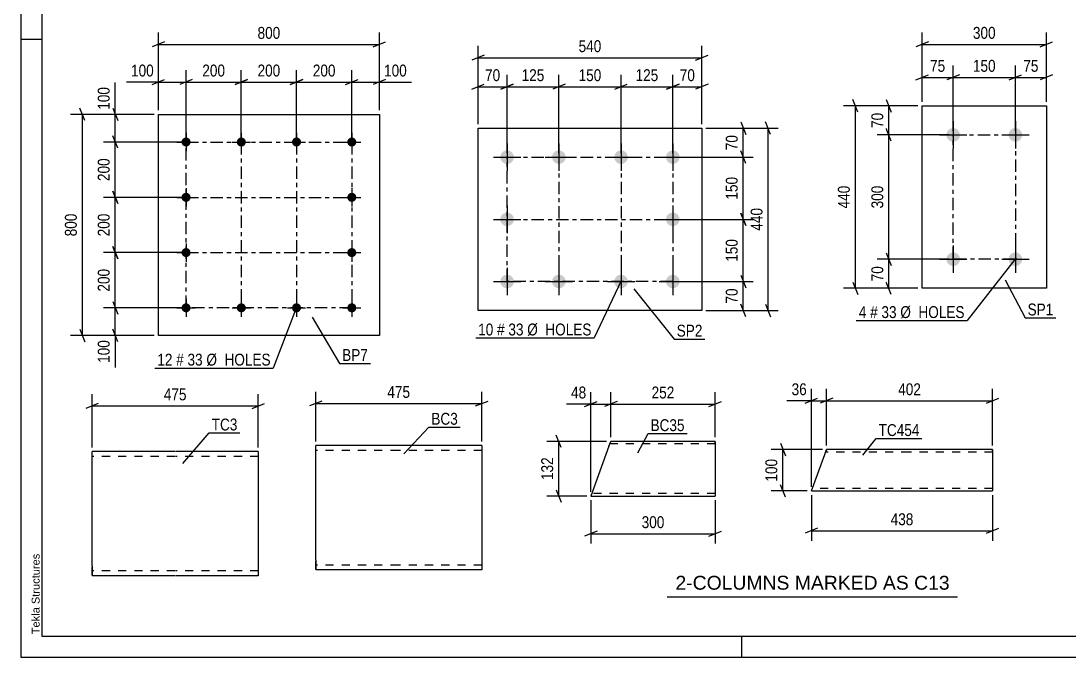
# Model space of a CAD drawing. Header units: millimetres. Extents: x 0 to 594, y 0 to 420.
# Drawn here: x 0 to 253, y 0 to 153.5 of the extents above; entities that cross this region are included whole.
import ezdxf

# ---------------------------------------------------------------- set-up
doc = ezdxf.new("R2010")
doc.units = ezdxf.units.MM
doc.linetypes.add('DXK_LINE_DOT2', pattern=[3.9198, 1.9599, -1.9599])
doc.linetypes.add('DXK_LINE_DOT3', pattern=[5.9187, 2.979, -0.9799, 0.9799, -0.9799])
doc.styles.add('Arial', font='ARIAL.TTF', dxfattribs={"height": 0.2})
doc.styles.add('Arial Narrow', font='ARIALN.TTF', dxfattribs={"height": 0.2})

# ---------------------------------------------------------------- blocks, each defined once
blk = doc.blocks.new('Unknown-681868662-1134')
at = {"color": 5, "linetype": 'Continuous'}
for p, q in [((0, 420), (0, 0)), ((5, 415), (5, 5)), ((5, 149), (0, 149)), ((5, 5), (589, 5)), ((174, 0), (174, 5)), ((0, 0), (594, 0))]:
    blk.add_line(p, q, dxfattribs=at)
at = {"color": 174, "linetype": 'Continuous', "style": 'Arial'}
blk.add_text('Tekla Structures', height=1.9102, rotation=90, dxfattribs=at).set_placement((4.5, 5.5))
blk = doc.blocks.new('Part-681868662-5180 - 5179')
at = {"color": 2, "linetype": 'Continuous'}
for p, q in [((91.13, 51), (71.13, 51)), ((71.13, 23.4), (71.13, 51)), ((111.23, 51), (91.23, 51)), ((111.23, 51), (111.23, 21)), ((71.13, 23.4), (71.13, 21)), ((91.13, 21), (71.13, 21)), ((111.23, 21), (91.23, 21))]:
    blk.add_line(p, q, dxfattribs=at)
at = {"color": 7, "linetype": 'DXK_LINE_DOT2'}
for p, q in [((91.13, 49.8), (71.13, 49.8)), ((111.23, 49.8), (91.23, 49.8)), ((71.13, 21.18), (71.13, 23.4)), ((71.13, 22.2), (71.13, 22.29)), ((91.13, 22.2), (71.13, 22.2)), ((111.23, 22.2), (91.23, 22.2)), ((111.23, 22.2), (111.23, 22.29))]:
    blk.add_line(p, q, dxfattribs=at)
blk = doc.blocks.new('Part-681868662-6792 - 6791')
at = {"color": 2, "linetype": 'Continuous'}
for p, q in [((141.92, 50.84), (137.55, 38.84)), ((141.92, 50.84), (142.36, 52.04)), ((167.55, 52.04), (142.36, 52.04)), ((167.55, 52.04), (167.55, 51.95)), ((167.55, 51.95), (167.55, 38.84)), ((137.55, 38.84), (167.55, 38.84))]:
    blk.add_line(p, q, dxfattribs=at)
at = {"color": 7, "linetype": 'DXK_LINE_DOT2'}
for p, q in [((167.55, 51.44), (142.14, 51.44)), ((142.32, 51.95), (142.23, 51.69)), ((142.36, 52.04), (142.32, 51.95)), ((167.55, 51.69), (167.55, 52.04)), ((167.55, 39.44), (137.77, 39.44))]:
    blk.add_line(p, q, dxfattribs=at)
blk = doc.blocks.new('Part-681868662-6800 - 6799')
at = {"color": 2, "linetype": 'Continuous'}
for p, q in [((190.78, 40.06), (193.98, 48.86)), ((193.98, 48.86), (194.42, 50.06)), ((214.42, 50.06), (194.42, 50.06)), ((234.52, 50.06), (214.52, 50.06)), ((234.52, 50.06), (234.52, 49.97)), ((234.52, 49.97), (234.52, 40.06)), ((190.78, 40.06), (214.42, 40.06)), ((214.52, 40.06), (234.52, 40.06))]:
    blk.add_line(p, q, dxfattribs=at)
at = {"color": 7, "linetype": 'DXK_LINE_DOT2'}
for p, q in [((214.42, 49.46), (194.2, 49.46)), ((194.39, 49.97), (194.29, 49.71)), ((194.42, 50.06), (194.39, 49.97)), ((234.52, 49.46), (214.52, 49.46)), ((234.52, 49.71), (234.52, 50.06)), ((214.42, 40.66), (191, 40.66)), ((234.52, 40.66), (214.52, 40.66)), ((190.78, 40.06), (190.81, 40.15))]:
    blk.add_line(p, q, dxfattribs=at)
blk = doc.blocks.new('Part-681868662-5204 - 5203')
at = {"color": 2, "linetype": 'Continuous'}
for p, q in [((33.18, 77.58), (33.18, 130.91)), ((33.18, 130.91), (86.51, 130.91)), ((86.51, 130.91), (86.51, 77.58)), ((86.51, 77.58), (33.18, 77.58))]:
    blk.add_line(p, q, dxfattribs=at)
blk = doc.blocks.new('Bolt-681868662-5205 - 5203')
at = {"linetype": 'Continuous'}
for points in [[(39.85, 125.35, -1), (39.85, 123.15, -1)], [(53.18, 125.35, -1), (53.18, 123.15, -1)], [(66.51, 125.35, -1), (66.51, 123.15, -1)], [(79.85, 125.35, -1), (79.85, 123.15, -1)], [(39.85, 112.01, -1), (39.85, 109.81, -1)], [(79.85, 112.01, -1), (79.85, 109.81, -1)], [(39.85, 98.68, -1), (39.85, 96.48, -1)], [(79.85, 98.68, -1), (79.85, 96.48, -1)], [(39.85, 85.35, -1), (39.85, 83.15, -1)], [(53.18, 85.35, -1), (53.18, 83.15, -1)], [(66.51, 85.35, -1), (66.51, 83.15, -1)], [(79.85, 85.35, -1), (79.85, 83.15, -1)]]:
    blk.add_hatch(color=1, dxfattribs=at).paths.add_polyline_path(points)
at = {"color": 1, "linetype": 'Continuous'}
for p, q in [((37.65, 124.25), (42.05, 124.25)), ((39.85, 126.45), (39.85, 122.05)), ((50.98, 124.25), (55.38, 124.25)), ((53.18, 126.45), (53.18, 122.05)), ((64.31, 124.25), (68.71, 124.25)), ((66.51, 126.45), (66.51, 122.05)), ((77.65, 124.25), (82.05, 124.25)), ((79.85, 126.45), (79.85, 122.05)), ((39.85, 113.11), (39.85, 108.71)), ((79.85, 113.11), (79.85, 108.71)), ((37.65, 110.91), (42.05, 110.91)), ((77.65, 110.91), (82.05, 110.91)), ((39.85, 99.78), (39.85, 95.38)), ((79.85, 99.78), (79.85, 95.38)), ((37.65, 97.58), (42.05, 97.58)), ((77.65, 97.58), (82.05, 97.58)), ((39.85, 86.45), (39.85, 82.05)), ((53.18, 86.45), (53.18, 82.05)), ((66.51, 86.45), (66.51, 82.05)), ((79.85, 86.45), (79.85, 82.05)), ((37.65, 84.25), (42.05, 84.25)), ((50.98, 84.25), (55.38, 84.25)), ((64.31, 84.25), (68.71, 84.25)), ((77.65, 84.25), (82.05, 84.25))]:
    blk.add_line(p, q, dxfattribs=at)
blk = doc.blocks.new('Part-681868662-5213 - 5212')
at = {"color": 2, "linetype": 'Continuous'}
for p, q in [((37.17, 49.58), (17.17, 49.58)), ((17.17, 21.98), (17.17, 49.58)), ((57.27, 49.58), (37.27, 49.58)), ((57.27, 49.58), (57.27, 19.58)), ((17.17, 21.98), (17.17, 19.58)), ((37.17, 19.58), (17.17, 19.58)), ((57.27, 19.58), (37.27, 19.58))]:
    blk.add_line(p, q, dxfattribs=at)
at = {"color": 7, "linetype": 'DXK_LINE_DOT2'}
for p, q in [((37.17, 48.38), (17.17, 48.38)), ((57.27, 48.38), (37.27, 48.38)), ((17.17, 19.76), (17.17, 21.98)), ((17.17, 20.78), (17.17, 20.87)), ((37.17, 20.78), (17.17, 20.78)), ((57.27, 20.78), (37.27, 20.78)), ((57.27, 20.78), (57.27, 20.87))]:
    blk.add_line(p, q, dxfattribs=at)
blk = doc.blocks.new('Part-681868662-5221 - 5220')
at = {"color": 2, "linetype": 'Continuous'}
for p, q in [((110.33, 83.6), (110.33, 127.6)), ((110.33, 127.6), (164.33, 127.6)), ((164.33, 127.6), (164.33, 83.6)), ((164.33, 83.6), (110.33, 83.6))]:
    blk.add_line(p, q, dxfattribs=at)
blk = doc.blocks.new('Bolt-681868662-5222 - 5220')
at = {"linetype": 'Continuous'}
for points in [[(117.33, 122.25, -1), (117.33, 118.95, -1)], [(129.83, 122.25, -1), (129.83, 118.95, -1)], [(144.83, 122.25, -1), (144.83, 118.95, -1)], [(157.33, 122.25, -1), (157.33, 118.95, -1)], [(117.33, 107.25, -1), (117.33, 103.95, -1)], [(157.33, 107.25, -1), (157.33, 103.95, -1)], [(117.33, 92.25, -1), (117.33, 88.95, -1)], [(129.83, 92.25, -1), (129.83, 88.95, -1)], [(144.83, 92.25, -1), (144.83, 88.95, -1)], [(157.33, 92.25, -1), (157.33, 88.95, -1)]]:
    blk.add_hatch(color=1, dxfattribs=at).paths.add_polyline_path(points)
at = {"color": 1, "linetype": 'Continuous'}
for p, q in [((117.33, 123.9), (117.33, 117.3)), ((129.83, 123.9), (129.83, 117.3)), ((144.83, 123.9), (144.83, 117.3)), ((157.33, 123.9), (157.33, 117.3)), ((114.03, 120.6), (120.63, 120.6)), ((126.53, 120.6), (133.13, 120.6)), ((141.53, 120.6), (148.13, 120.6)), ((154.03, 120.6), (160.63, 120.6)), ((117.33, 108.9), (117.33, 102.3)), ((157.33, 108.9), (157.33, 102.3)), ((114.03, 105.6), (120.63, 105.6)), ((154.03, 105.6), (160.63, 105.6)), ((117.33, 93.9), (117.33, 87.3)), ((129.83, 93.9), (129.83, 87.3)), ((144.83, 93.9), (144.83, 87.3)), ((157.33, 93.9), (157.33, 87.3)), ((114.03, 90.6), (120.63, 90.6)), ((126.53, 90.6), (133.13, 90.6)), ((141.53, 90.6), (148.13, 90.6)), ((154.03, 90.6), (160.63, 90.6))]:
    blk.add_line(p, q, dxfattribs=at)
blk = doc.blocks.new('Part-681868662-5230 - 5229')
at = {"color": 2, "linetype": 'Continuous'}
for p, q in [((217.5, 88.98), (217.5, 132.98)), ((217.5, 132.98), (247.5, 132.98)), ((247.5, 132.98), (247.5, 88.98)), ((247.5, 88.98), (217.5, 88.98))]:
    blk.add_line(p, q, dxfattribs=at)
blk = doc.blocks.new('Bolt-681868662-5231 - 5229')
at = {"linetype": 'Continuous'}
for points in [[(225, 127.63, -1), (225, 124.33, -1)], [(240, 127.63, -1), (240, 124.33, -1)], [(225, 97.63, -1), (225, 94.33, -1)], [(240, 97.63, -1), (240, 94.33, -1)]]:
    blk.add_hatch(color=1, dxfattribs=at).paths.add_polyline_path(points)
at = {"color": 1, "linetype": 'Continuous'}
for p, q in [((225, 129.28), (225, 122.68)), ((240, 129.28), (240, 122.68)), ((221.7, 125.98), (228.3, 125.98)), ((236.7, 125.98), (243.3, 125.98)), ((225, 99.28), (225, 92.68)), ((240, 99.28), (240, 92.68)), ((221.7, 95.98), (228.3, 95.98)), ((236.7, 95.98), (243.3, 95.98))]:
    blk.add_line(p, q, dxfattribs=at)
blk = doc.blocks.new('Rectangle-681868662-6534 - 5203')
at = {"color": 1, "linetype": 'DXK_LINE_DOT3'}
blk.add_lwpolyline([(39.85, 124.25), (79.85, 124.25), (79.85, 84.25), (39.85, 84.25), (39.85, 124.25)], close=True, dxfattribs=at)
blk = doc.blocks.new('Rectangle-681868662-6575 - 5220')
at = {"color": 1, "linetype": 'DXK_LINE_DOT3'}
blk.add_lwpolyline([(117.33, 120.6), (157.33, 120.6), (157.33, 90.6), (117.33, 90.6), (117.33, 120.6)], close=True, dxfattribs=at)
blk = doc.blocks.new('Rectangle-681868662-6615 - 5229')
at = {"color": 1, "linetype": 'DXK_LINE_DOT3'}
blk.add_lwpolyline([(225, 125.98), (240, 125.98), (240, 95.98), (225, 95.98), (225, 125.98)], close=True, dxfattribs=at)
blk = doc.blocks.new('Line-681868662-6544 - 5203')
at = {"color": 1, "linetype": 'DXK_LINE_DOT3'}
blk.add_line((53.18, 124.25), (53.18, 84.25), dxfattribs=at)
blk = doc.blocks.new('Line-681868662-6585 - 5220')
at = {"color": 1, "linetype": 'DXK_LINE_DOT3'}
blk.add_line((129.83, 120.6), (129.83, 90.6), dxfattribs=at)
blk = doc.blocks.new('Line-681868662-6551 - 5203')
at = {"color": 1, "linetype": 'DXK_LINE_DOT3'}
blk.add_line((66.51, 124.25), (66.51, 84.25), dxfattribs=at)
blk = doc.blocks.new('Line-681868662-6592 - 5220')
at = {"color": 1, "linetype": 'DXK_LINE_DOT3'}
blk.add_line((144.83, 120.6), (144.83, 90.6), dxfattribs=at)
blk = doc.blocks.new('Line-681868662-6558 - 5203')
at = {"color": 1, "linetype": 'DXK_LINE_DOT3'}
blk.add_line((39.85, 110.91), (79.85, 110.91), dxfattribs=at)
blk = doc.blocks.new('Line-681868662-6599 - 5220')
at = {"color": 1, "linetype": 'DXK_LINE_DOT3'}
blk.add_line((117.33, 105.6), (157.33, 105.6), dxfattribs=at)
blk = doc.blocks.new('Line-681868662-6565 - 5203')
at = {"color": 1, "linetype": 'DXK_LINE_DOT3'}
blk.add_line((39.85, 97.58), (79.85, 97.58), dxfattribs=at)
blk = doc.blocks.new('StraightDimension-681868662-5366 - 5179')
at = {"color": 7, "linetype": 'Continuous'}
for p, q in [((71.13, 52), (71.13, 64.02)), ((111.23, 52), (111.23, 64.02)), ((72.63, 61.77), (69.63, 60.57)), ((71.13, 61.17), (111.23, 61.17)), ((109.73, 60.57), (112.73, 61.77))]:
    blk.add_line(p, q, dxfattribs=at)
at = {"color": 0}
blk.add_wipeout([(94.52, 61.92), (94.52, 66.12), (87.83, 66.12), (87.83, 61.92)], dxfattribs=at)
at = {"color": 3, "style": 'Arial Narrow'}
blk.add_text('475', height=2.863, dxfattribs=at).set_placement((88.43, 62.52))
blk = doc.blocks.new('StraightDimension-681868662-6835 - 6791')
at = {"color": 7, "linetype": 'Continuous'}
for p, q in [((137.55, 37.84), (137.55, 27.36)), ((167.55, 37.84), (167.55, 27.36)), ((139.05, 30.36), (136.05, 29.16)), ((166.05, 29.16), (169.05, 30.36)), ((137.55, 29.76), (167.55, 29.76))]:
    blk.add_line(p, q, dxfattribs=at)
at = {"color": 0}
blk.add_wipeout([(155.89, 30.51), (155.89, 34.71), (149.21, 34.71), (149.21, 30.51)], dxfattribs=at)
at = {"color": 3, "style": 'Arial Narrow'}
blk.add_text('300', height=2.863, dxfattribs=at).set_placement((149.81, 31.11))
blk = doc.blocks.new('StraightDimension-681868662-6846 - 6791')
at = {"color": 7, "linetype": 'Continuous'}
for p, q in [((142.36, 53.04), (142.36, 63.89)), ((167.55, 53.04), (167.55, 63.89)), ((143.86, 61.64), (140.86, 60.44)), ((142.36, 61.04), (167.55, 61.04)), ((166.05, 60.44), (169.05, 61.64))]:
    blk.add_line(p, q, dxfattribs=at)
at = {"color": 0}
blk.add_wipeout([(158.3, 61.79), (158.3, 65.99), (151.61, 65.99), (151.61, 61.79)], dxfattribs=at)
at = {"color": 3, "style": 'Arial Narrow'}
blk.add_text('252', height=2.863, dxfattribs=at).set_placement((152.21, 62.39))
blk = doc.blocks.new('StraightDimension-681868662-6847 - 6791')
at = {"color": 7, "linetype": 'Continuous'}
for p, q in [((137.55, 39.84), (137.55, 63.89)), ((142.36, 53.04), (142.36, 63.89)), ((136.05, 60.44), (139.05, 61.64)), ((137.55, 61.04), (142.36, 61.04)), ((143.86, 61.64), (140.86, 60.44))]:
    blk.add_line(p, q, dxfattribs=at)
at = {"color": 0}
blk.add_wipeout([(137.03, 61.79), (137.03, 65.99), (132.17, 65.99), (132.17, 61.79)], dxfattribs=at)
at = {"color": 7, "linetype": 'Continuous'}
blk.add_line((137.55, 61.04), (131.65, 61.04), dxfattribs=at)
blk.add_line((137.55, 61.04), (131.65, 61.04), dxfattribs=at)
at = {"color": 3, "style": 'Arial Narrow'}
blk.add_text('48', height=2.863, dxfattribs=at).set_placement((132.77, 62.39))
blk = doc.blocks.new('StraightDimension-681868662-6953 - 6791')
at = {"color": 7, "linetype": 'Continuous'}
for p, q in [((130.39, 50.54), (129.19, 53.54)), ((141.36, 52.04), (126.94, 52.04)), ((129.79, 38.84), (129.79, 52.04)), ((136.55, 38.84), (126.94, 38.84)), ((129.19, 40.34), (130.39, 37.34))]:
    blk.add_line(p, q, dxfattribs=at)
at = {"color": 0}
blk.add_wipeout([(129.04, 48.79), (124.84, 48.79), (124.84, 42.1), (129.04, 42.1)], dxfattribs=at)
at = {"color": 3, "style": 'Arial Narrow'}
blk.add_text('132', height=2.863, rotation=90.0002, dxfattribs=at).set_placement((128.44, 42.7))
blk = doc.blocks.new('StraightDimension-681868662-10219 - 6799')
at = {"color": 7, "linetype": 'Continuous'}
for p, q in [((194.42, 51.06), (194.42, 64.67)), ((234.52, 51.06), (234.52, 64.67)), ((195.92, 62.42), (192.92, 61.22)), ((194.42, 61.82), (234.52, 61.82)), ((233.02, 61.22), (236.02, 62.42))]:
    blk.add_line(p, q, dxfattribs=at)
at = {"color": 0}
blk.add_wipeout([(217.81, 62.57), (217.81, 66.77), (211.13, 66.77), (211.13, 62.57)], dxfattribs=at)
at = {"color": 3, "style": 'Arial Narrow'}
blk.add_text('402', height=2.863, dxfattribs=at).set_placement((211.73, 63.17))
blk = doc.blocks.new('StraightDimension-681868662-7066 - 6799')
at = {"color": 7, "linetype": 'Continuous'}
for p, q in [((183.29, 51.56), (184.49, 48.56)), ((193.42, 50.06), (181.04, 50.06)), ((183.89, 40.06), (183.89, 50.06)), ((184.49, 38.56), (183.29, 41.56)), ((189.78, 40.06), (181.04, 40.06))]:
    blk.add_line(p, q, dxfattribs=at)
at = {"color": 0}
blk.add_wipeout([(183.14, 48.4), (178.94, 48.4), (178.94, 41.72), (183.14, 41.72)], dxfattribs=at)
at = {"color": 3, "style": 'Arial Narrow'}
blk.add_text('100', height=2.863, rotation=90.0002, dxfattribs=at).set_placement((182.54, 42.32))
blk = doc.blocks.new('StraightDimension-681868662-10220 - 6799')
at = {"color": 7, "linetype": 'Continuous'}
for p, q in [((190.78, 41.06), (190.78, 64.67)), ((194.42, 51.06), (194.42, 64.67)), ((189.28, 61.22), (192.28, 62.42)), ((190.78, 61.82), (194.42, 61.82)), ((195.92, 62.42), (192.92, 61.22))]:
    blk.add_line(p, q, dxfattribs=at)
at = {"color": 0}
blk.add_wipeout([(190.25, 62.57), (190.25, 66.77), (185.4, 66.77), (185.4, 62.57)], dxfattribs=at)
at = {"color": 7, "linetype": 'Continuous'}
blk.add_line((190.78, 61.82), (184.87, 61.82), dxfattribs=at)
blk.add_line((190.78, 61.82), (184.87, 61.82), dxfattribs=at)
at = {"color": 3, "style": 'Arial Narrow'}
blk.add_text('36', height=2.863, dxfattribs=at).set_placement((186, 63.17))
blk = doc.blocks.new('StraightDimension-681868662-10310 - 6799')
at = {"color": 7, "linetype": 'Continuous'}
for p, q in [((190.78, 39.06), (190.78, 28.06)), ((234.52, 39.06), (234.52, 28.06)), ((192.28, 31.06), (189.28, 29.86)), ((190.78, 30.46), (234.52, 30.46)), ((233.02, 29.86), (236.02, 31.06))]:
    blk.add_line(p, q, dxfattribs=at)
at = {"color": 0}
blk.add_wipeout([(215.99, 31.21), (215.99, 35.41), (209.31, 35.41), (209.31, 31.21)], dxfattribs=at)
at = {"color": 3, "style": 'Arial Narrow'}
blk.add_text('438', height=2.863, dxfattribs=at).set_placement((209.91, 31.81))
blk = doc.blocks.new('StraightDimension-681868662-11563 - 5203')
at = {"color": 7, "linetype": 'Continuous'}
for p, q in [((41.35, 139.32), (38.35, 138.12)), ((39.85, 125.25), (39.85, 141.57)), ((51.68, 138.12), (54.68, 139.32)), ((53.18, 125.25), (53.18, 141.57)), ((39.85, 138.72), (53.18, 138.72))]:
    blk.add_line(p, q, dxfattribs=at)
at = {"color": 0}
blk.add_wipeout([(49.85, 139.47), (49.85, 143.67), (43.17, 143.67), (43.17, 139.47)], dxfattribs=at)
at = {"color": 3, "style": 'Arial Narrow'}
blk.add_text('200', height=2.863, dxfattribs=at).set_placement((43.77, 140.07))
blk = doc.blocks.new('StraightDimension-681868662-5460 - 5203')
at = {"color": 7, "linetype": 'Continuous'}
for p, q in [((22.15, 132.41), (23.35, 129.41)), ((32.18, 130.91), (19.9, 130.91)), ((22.75, 124.25), (22.75, 130.91)), ((38.85, 124.25), (19.9, 124.25)), ((23.35, 122.75), (22.15, 125.75))]:
    blk.add_line(p, q, dxfattribs=at)
at = {"color": 0}
blk.add_wipeout([(22, 138.12), (17.8, 138.12), (17.8, 131.44), (22, 131.44)], dxfattribs=at)
at = {"color": 7, "linetype": 'Continuous'}
blk.add_line((22.75, 130.91), (22.75, 138.65), dxfattribs=at)
blk.add_line((22.75, 130.91), (22.75, 138.65), dxfattribs=at)
at = {"color": 3, "style": 'Arial Narrow'}
blk.add_text('100', height=2.863, rotation=90.0002, dxfattribs=at).set_placement((21.4, 132.04))
blk = doc.blocks.new('StraightDimension-681868662-5464 - 5203')
at = {"color": 7, "linetype": 'Continuous'}
for p, q in [((38.85, 84.25), (19.9, 84.25)), ((22.15, 85.75), (23.35, 82.75)), ((22.75, 77.58), (22.75, 84.25)), ((23.35, 76.08), (22.15, 79.08)), ((32.18, 77.58), (19.9, 77.58))]:
    blk.add_line(p, q, dxfattribs=at)
at = {"color": 0}
blk.add_wipeout([(22, 77.05), (17.8, 77.05), (17.8, 70.37), (22, 70.37)], dxfattribs=at)
at = {"color": 7, "linetype": 'Continuous'}
blk.add_line((22.75, 77.58), (22.75, 69.85), dxfattribs=at)
blk.add_line((22.75, 77.58), (22.75, 69.85), dxfattribs=at)
at = {"color": 3, "style": 'Arial Narrow'}
blk.add_text('100', height=2.863, rotation=90.0002, dxfattribs=at).set_placement((21.4, 70.97))
blk = doc.blocks.new('StraightDimension-681868662-5480 - 5203')
at = {"color": 7, "linetype": 'Continuous'}
for p, q in [((15.42, 129.41), (14.22, 132.41)), ((32.18, 130.91), (11.97, 130.91)), ((14.82, 77.58), (14.82, 130.91)), ((14.22, 79.08), (15.42, 76.08)), ((32.18, 77.58), (11.97, 77.58))]:
    blk.add_line(p, q, dxfattribs=at)
at = {"color": 0}
blk.add_wipeout([(14.07, 107.59), (9.87, 107.59), (9.87, 100.9), (14.07, 100.9)], dxfattribs=at)
at = {"color": 3, "style": 'Arial Narrow'}
blk.add_text('800', height=2.863, rotation=90.0002, dxfattribs=at).set_placement((13.47, 101.5))
blk = doc.blocks.new('StraightDimension-681868662-5484 - 5203')
at = {"color": 7, "linetype": 'Continuous'}
for p, q in [((78.35, 138.12), (81.35, 139.32)), ((79.85, 125.25), (79.85, 141.57)), ((88.01, 139.32), (85.01, 138.12)), ((86.51, 131.91), (86.51, 141.57)), ((79.85, 138.72), (86.51, 138.72))]:
    blk.add_line(p, q, dxfattribs=at)
at = {"color": 0}
blk.add_wipeout([(93.72, 139.47), (93.72, 143.67), (87.04, 143.67), (87.04, 139.47)], dxfattribs=at)
at = {"color": 7, "linetype": 'Continuous'}
blk.add_line((86.51, 138.72), (94.25, 138.72), dxfattribs=at)
blk.add_line((86.51, 138.72), (94.25, 138.72), dxfattribs=at)
at = {"color": 3, "style": 'Arial Narrow'}
blk.add_text('100', height=2.863, dxfattribs=at).set_placement((87.64, 140.07))
blk = doc.blocks.new('StraightDimension-681868662-5488 - 5203')
at = {"color": 7, "linetype": 'Continuous'}
for p, q in [((31.68, 138.12), (34.68, 139.32)), ((33.18, 131.91), (33.18, 141.57)), ((41.35, 139.32), (38.35, 138.12)), ((39.85, 125.25), (39.85, 141.57)), ((33.18, 138.72), (39.85, 138.72))]:
    blk.add_line(p, q, dxfattribs=at)
at = {"color": 0}
blk.add_wipeout([(32.65, 139.47), (32.65, 143.67), (25.97, 143.67), (25.97, 139.47)], dxfattribs=at)
at = {"color": 7, "linetype": 'Continuous'}
blk.add_line((33.18, 138.72), (25.44, 138.72), dxfattribs=at)
blk.add_line((33.18, 138.72), (25.44, 138.72), dxfattribs=at)
at = {"color": 3, "style": 'Arial Narrow'}
blk.add_text('100', height=2.863, dxfattribs=at).set_placement((26.57, 140.07))
blk = doc.blocks.new('StraightDimension-681868662-5504 - 5203')
at = {"color": 7, "linetype": 'Continuous'}
for p, q in [((33.18, 131.91), (33.18, 150.65)), ((86.51, 131.91), (86.51, 150.65)), ((34.68, 148.4), (31.68, 147.2)), ((33.18, 147.8), (86.51, 147.8)), ((85.01, 147.2), (88.01, 148.4))]:
    blk.add_line(p, q, dxfattribs=at)
at = {"color": 0}
blk.add_wipeout([(63.19, 148.55), (63.19, 152.75), (56.5, 152.75), (56.5, 148.55)], dxfattribs=at)
at = {"color": 3, "style": 'Arial Narrow'}
blk.add_text('800', height=2.863, dxfattribs=at).set_placement((57.1, 149.15))
blk = doc.blocks.new('StraightDimension-681868662-11557 - 5203')
at = {"color": 7, "linetype": 'Continuous'}
for p, q in [((23.35, 96.08), (22.15, 99.08)), ((38.85, 97.58), (19.9, 97.58)), ((22.75, 84.25), (22.75, 97.58)), ((38.85, 84.25), (19.9, 84.25)), ((22.15, 85.75), (23.35, 82.75))]:
    blk.add_line(p, q, dxfattribs=at)
at = {"color": 0}
blk.add_wipeout([(22, 94.26), (17.8, 94.26), (17.8, 87.57), (22, 87.57)], dxfattribs=at)
at = {"color": 3, "style": 'Arial Narrow'}
blk.add_text('200', height=2.863, rotation=90.0002, dxfattribs=at).set_placement((21.4, 88.17))
blk = doc.blocks.new('StraightDimension-681868662-11559 - 5203')
at = {"color": 7, "linetype": 'Continuous'}
for p, q in [((23.35, 109.41), (22.15, 112.41)), ((38.85, 110.91), (19.9, 110.91)), ((22.75, 97.58), (22.75, 110.91)), ((22.15, 99.08), (23.35, 96.08)), ((38.85, 97.58), (19.9, 97.58))]:
    blk.add_line(p, q, dxfattribs=at)
at = {"color": 0}
blk.add_wipeout([(22, 107.59), (17.8, 107.59), (17.8, 100.9), (22, 100.9)], dxfattribs=at)
at = {"color": 3, "style": 'Arial Narrow'}
blk.add_text('200', height=2.863, rotation=90.0002, dxfattribs=at).set_placement((21.4, 101.5))
blk = doc.blocks.new('StraightDimension-681868662-11561 - 5203')
at = {"color": 7, "linetype": 'Continuous'}
for p, q in [((38.85, 124.25), (19.9, 124.25)), ((23.35, 122.75), (22.15, 125.75)), ((22.75, 110.91), (22.75, 124.25)), ((22.15, 112.41), (23.35, 109.41)), ((38.85, 110.91), (19.9, 110.91))]:
    blk.add_line(p, q, dxfattribs=at)
at = {"color": 0}
blk.add_wipeout([(22, 120.92), (17.8, 120.92), (17.8, 114.24), (22, 114.24)], dxfattribs=at)
at = {"color": 3, "style": 'Arial Narrow'}
blk.add_text('200', height=2.863, rotation=90.0002, dxfattribs=at).set_placement((21.4, 114.84))
blk = doc.blocks.new('StraightDimension-681868662-11565 - 5203')
at = {"color": 7, "linetype": 'Continuous'}
for p, q in [((54.68, 139.32), (51.68, 138.12)), ((53.18, 125.25), (53.18, 141.57)), ((65.01, 138.12), (68.01, 139.32)), ((66.51, 125.25), (66.51, 141.57)), ((53.18, 138.72), (66.51, 138.72))]:
    blk.add_line(p, q, dxfattribs=at)
at = {"color": 0}
blk.add_wipeout([(63.19, 139.47), (63.19, 143.67), (56.5, 143.67), (56.5, 139.47)], dxfattribs=at)
at = {"color": 3, "style": 'Arial Narrow'}
blk.add_text('200', height=2.863, dxfattribs=at).set_placement((57.1, 140.07))
blk = doc.blocks.new('StraightDimension-681868662-11567 - 5203')
at = {"color": 7, "linetype": 'Continuous'}
for p, q in [((68.01, 139.32), (65.01, 138.12)), ((66.51, 125.25), (66.51, 141.57)), ((78.35, 138.12), (81.35, 139.32)), ((79.85, 125.25), (79.85, 141.57)), ((66.51, 138.72), (79.85, 138.72))]:
    blk.add_line(p, q, dxfattribs=at)
at = {"color": 0}
blk.add_wipeout([(76.52, 139.47), (76.52, 143.67), (69.84, 143.67), (69.84, 139.47)], dxfattribs=at)
at = {"color": 3, "style": 'Arial Narrow'}
blk.add_text('200', height=2.863, dxfattribs=at).set_placement((70.44, 140.07))
blk = doc.blocks.new('StraightDimension-681868662-5508 - 5212')
at = {"color": 7, "linetype": 'Continuous'}
for p, q in [((17.17, 50.58), (17.17, 63.44)), ((57.27, 50.58), (57.27, 63.44)), ((18.67, 61.19), (15.67, 59.99)), ((55.77, 59.99), (58.77, 61.19)), ((17.17, 60.59), (57.27, 60.59))]:
    blk.add_line(p, q, dxfattribs=at)
at = {"color": 0}
blk.add_wipeout([(40.57, 61.34), (40.57, 65.54), (33.88, 65.54), (33.88, 61.34)], dxfattribs=at)
at = {"color": 3, "style": 'Arial Narrow'}
blk.add_text('475', height=2.863, dxfattribs=at).set_placement((34.48, 61.94))
blk = doc.blocks.new('StraightDimension-681868662-5512 - 5220')
at = {"color": 7, "linetype": 'Continuous'}
for p, q in [((173.73, 129.1), (174.93, 126.1)), ((165.33, 127.6), (176.73, 127.6)), ((174.33, 120.6), (174.33, 127.6)), ((174.93, 119.1), (173.73, 122.1)), ((158.33, 120.6), (176.73, 120.6))]:
    blk.add_line(p, q, dxfattribs=at)
at = {"color": 0}
blk.add_wipeout([(173.58, 126.53), (169.38, 126.53), (169.38, 121.68), (173.58, 121.68)], dxfattribs=at)
at = {"color": 3, "style": 'Arial Narrow'}
blk.add_text('70', height=2.863, rotation=90.0002, dxfattribs=at).set_placement((172.98, 122.28))
blk = doc.blocks.new('StraightDimension-681868662-5515 - 5220')
at = {"color": 7, "linetype": 'Continuous'}
for p, q in [((173.73, 92.1), (174.93, 89.1)), ((158.33, 90.6), (176.73, 90.6)), ((174.33, 83.6), (174.33, 90.6)), ((165.33, 83.6), (176.73, 83.6)), ((174.93, 82.1), (173.73, 85.1))]:
    blk.add_line(p, q, dxfattribs=at)
at = {"color": 0}
blk.add_wipeout([(173.58, 89.53), (169.38, 89.53), (169.38, 84.68), (173.58, 84.68)], dxfattribs=at)
at = {"color": 3, "style": 'Arial Narrow'}
blk.add_text('70', height=2.863, rotation=90.0002, dxfattribs=at).set_placement((172.98, 85.28))
blk = doc.blocks.new('StraightDimension-681868662-5528 - 5220')
at = {"color": 7, "linetype": 'Continuous'}
for p, q in [((180.93, 126.1), (179.73, 129.1)), ((165.33, 127.6), (182.73, 127.6)), ((180.33, 83.6), (180.33, 127.6)), ((165.33, 83.6), (182.73, 83.6)), ((179.73, 85.1), (180.93, 82.1))]:
    blk.add_line(p, q, dxfattribs=at)
at = {"color": 0}
blk.add_wipeout([(179.58, 108.95), (175.38, 108.95), (175.38, 102.26), (179.58, 102.26)], dxfattribs=at)
at = {"color": 3, "style": 'Arial Narrow'}
blk.add_text('440', height=2.863, rotation=90.0002, dxfattribs=at).set_placement((178.98, 102.86))
blk = doc.blocks.new('StraightDimension-681868662-5532 - 5220')
at = {"color": 7, "linetype": 'Continuous'}
for p, q in [((157.33, 121.6), (157.33, 140.45)), ((164.33, 128.6), (164.33, 140.45)), ((155.83, 137), (158.83, 138.2)), ((157.33, 137.6), (164.33, 137.6)), ((165.83, 138.2), (162.83, 137))]:
    blk.add_line(p, q, dxfattribs=at)
at = {"color": 0}
blk.add_wipeout([(163.26, 138.35), (163.26, 142.55), (158.41, 142.55), (158.41, 138.35)], dxfattribs=at)
at = {"color": 3, "style": 'Arial Narrow'}
blk.add_text('70', height=2.863, dxfattribs=at).set_placement((159.01, 138.95))
blk = doc.blocks.new('StraightDimension-681868662-5536 - 5220')
at = {"color": 7, "linetype": 'Continuous'}
for p, q in [((110.33, 128.6), (110.33, 140.45)), ((117.33, 121.6), (117.33, 140.45)), ((108.83, 137), (111.83, 138.2)), ((110.33, 137.6), (117.33, 137.6)), ((118.83, 138.2), (115.83, 137))]:
    blk.add_line(p, q, dxfattribs=at)
at = {"color": 0}
blk.add_wipeout([(116.26, 138.35), (116.26, 142.55), (111.41, 142.55), (111.41, 138.35)], dxfattribs=at)
at = {"color": 3, "style": 'Arial Narrow'}
blk.add_text('70', height=2.863, dxfattribs=at).set_placement((112.01, 138.95))
blk = doc.blocks.new('StraightDimension-681868662-5552 - 5220')
at = {"color": 7, "linetype": 'Continuous'}
for p, q in [((110.33, 128.6), (110.33, 147.45)), ((164.33, 128.6), (164.33, 147.45)), ((111.83, 145.2), (108.83, 144)), ((110.33, 144.6), (164.33, 144.6)), ((162.83, 144), (165.83, 145.2))]:
    blk.add_line(p, q, dxfattribs=at)
at = {"color": 0}
blk.add_wipeout([(140.68, 145.35), (140.68, 149.55), (133.99, 149.55), (133.99, 145.35)], dxfattribs=at)
at = {"color": 3, "style": 'Arial Narrow'}
blk.add_text('540', height=2.863, dxfattribs=at).set_placement((134.59, 145.95))
blk = doc.blocks.new('StraightDimension-681868662-11573 - 5220')
at = {"color": 7, "linetype": 'Continuous'}
for p, q in [((174.93, 104.1), (173.73, 107.1)), ((158.33, 105.6), (176.73, 105.6)), ((174.33, 90.6), (174.33, 105.6)), ((173.73, 92.1), (174.93, 89.1)), ((158.33, 90.6), (176.73, 90.6))]:
    blk.add_line(p, q, dxfattribs=at)
at = {"color": 0}
blk.add_wipeout([(173.58, 101.45), (169.38, 101.45), (169.38, 94.76), (173.58, 94.76)], dxfattribs=at)
at = {"color": 3, "style": 'Arial Narrow'}
blk.add_text('150', height=2.863, rotation=90.0002, dxfattribs=at).set_placement((172.98, 95.36))
blk = doc.blocks.new('StraightDimension-681868662-11575 - 5220')
at = {"color": 7, "linetype": 'Continuous'}
for p, q in [((174.93, 119.1), (173.73, 122.1)), ((158.33, 120.6), (176.73, 120.6)), ((174.33, 105.6), (174.33, 120.6)), ((173.73, 107.1), (174.93, 104.1)), ((158.33, 105.6), (176.73, 105.6))]:
    blk.add_line(p, q, dxfattribs=at)
at = {"color": 0}
blk.add_wipeout([(173.58, 116.45), (169.38, 116.45), (169.38, 109.76), (173.58, 109.76)], dxfattribs=at)
at = {"color": 3, "style": 'Arial Narrow'}
blk.add_text('150', height=2.863, rotation=90.0002, dxfattribs=at).set_placement((172.98, 110.36))
blk = doc.blocks.new('StraightDimension-681868662-11577 - 5220')
at = {"color": 7, "linetype": 'Continuous'}
for p, q in [((117.33, 121.6), (117.33, 140.45)), ((129.83, 121.6), (129.83, 140.45)), ((115.83, 137), (118.83, 138.2)), ((117.33, 137.6), (129.83, 137.6)), ((131.33, 138.2), (128.33, 137))]:
    blk.add_line(p, q, dxfattribs=at)
at = {"color": 0}
blk.add_wipeout([(126.93, 138.35), (126.93, 142.55), (120.24, 142.55), (120.24, 138.35)], dxfattribs=at)
at = {"color": 3, "style": 'Arial Narrow'}
blk.add_text('125', height=2.863, dxfattribs=at).set_placement((120.84, 138.95))
blk = doc.blocks.new('StraightDimension-681868662-11579 - 5220')
at = {"color": 7, "linetype": 'Continuous'}
for p, q in [((129.83, 121.6), (129.83, 140.45)), ((144.83, 121.6), (144.83, 140.45)), ((131.33, 138.2), (128.33, 137)), ((129.83, 137.6), (144.83, 137.6)), ((143.33, 137), (146.33, 138.2))]:
    blk.add_line(p, q, dxfattribs=at)
at = {"color": 0}
blk.add_wipeout([(140.68, 138.35), (140.68, 142.55), (133.99, 142.55), (133.99, 138.35)], dxfattribs=at)
at = {"color": 3, "style": 'Arial Narrow'}
blk.add_text('150', height=2.863, dxfattribs=at).set_placement((134.59, 138.95))
blk = doc.blocks.new('StraightDimension-681868662-11581 - 5220')
at = {"color": 7, "linetype": 'Continuous'}
for p, q in [((144.83, 121.6), (144.83, 140.45)), ((157.33, 121.6), (157.33, 140.45)), ((143.33, 137), (146.33, 138.2)), ((144.83, 137.6), (157.33, 137.6)), ((158.83, 138.2), (155.83, 137))]:
    blk.add_line(p, q, dxfattribs=at)
at = {"color": 0}
blk.add_wipeout([(154.43, 138.35), (154.43, 142.55), (147.74, 142.55), (147.74, 138.35)], dxfattribs=at)
at = {"color": 3, "style": 'Arial Narrow'}
blk.add_text('125', height=2.863, dxfattribs=at).set_placement((148.34, 138.95))
blk = doc.blocks.new('StraightDimension-681868662-5557 - 5229')
at = {"color": 7, "linetype": 'Continuous'}
for p, q in [((210.06, 124.48), (208.86, 127.48)), ((224, 125.98), (206.61, 125.98)), ((209.46, 95.98), (209.46, 125.98)), ((208.86, 97.48), (210.06, 94.48)), ((224, 95.98), (206.61, 95.98))]:
    blk.add_line(p, q, dxfattribs=at)
at = {"color": 0}
blk.add_wipeout([(208.71, 114.32), (204.51, 114.32), (204.51, 107.64), (208.71, 107.64)], dxfattribs=at)
at = {"color": 3, "style": 'Arial Narrow'}
blk.add_text('300', height=2.863, rotation=90.0002, dxfattribs=at).set_placement((208.11, 108.24))
blk = doc.blocks.new('StraightDimension-681868662-5558 - 5229')
at = {"color": 7, "linetype": 'Continuous'}
for p, q in [((208.86, 97.48), (210.06, 94.48)), ((224, 95.98), (206.61, 95.98)), ((209.46, 88.98), (209.46, 95.98)), ((216.5, 88.98), (206.61, 88.98)), ((210.06, 87.48), (208.86, 90.48))]:
    blk.add_line(p, q, dxfattribs=at)
at = {"color": 0}
blk.add_wipeout([(208.71, 94.91), (204.51, 94.91), (204.51, 90.05), (208.71, 90.05)], dxfattribs=at)
at = {"color": 3, "style": 'Arial Narrow'}
blk.add_text('70', height=2.863, rotation=90.0002, dxfattribs=at).set_placement((208.11, 90.65))
blk = doc.blocks.new('StraightDimension-681868662-5556 - 5229')
at = {"color": 7, "linetype": 'Continuous'}
for p, q in [((208.86, 134.48), (210.06, 131.48)), ((216.5, 132.98), (206.61, 132.98)), ((209.46, 125.98), (209.46, 132.98)), ((210.06, 124.48), (208.86, 127.48)), ((224, 125.98), (206.61, 125.98))]:
    blk.add_line(p, q, dxfattribs=at)
at = {"color": 0}
blk.add_wipeout([(208.71, 131.91), (204.51, 131.91), (204.51, 127.05), (208.71, 127.05)], dxfattribs=at)
at = {"color": 3, "style": 'Arial Narrow'}
blk.add_text('70', height=2.863, rotation=90.0002, dxfattribs=at).set_placement((208.11, 127.65))
blk = doc.blocks.new('StraightDimension-681868662-5568 - 5229')
at = {"color": 7, "linetype": 'Continuous'}
for p, q in [((201.98, 131.48), (200.78, 134.48)), ((216.5, 132.98), (198.53, 132.98)), ((201.38, 88.98), (201.38, 132.98)), ((216.5, 88.98), (198.53, 88.98)), ((200.78, 90.48), (201.98, 87.48))]:
    blk.add_line(p, q, dxfattribs=at)
at = {"color": 0}
blk.add_wipeout([(200.63, 114.32), (196.43, 114.32), (196.43, 107.64), (200.63, 107.64)], dxfattribs=at)
at = {"color": 3, "style": 'Arial Narrow'}
blk.add_text('440', height=2.863, rotation=90.0002, dxfattribs=at).set_placement((200.03, 108.24))
blk = doc.blocks.new('StraightDimension-681868662-5572 - 5229')
at = {"color": 7, "linetype": 'Continuous'}
for p, q in [((240, 126.98), (240, 142.7)), ((247.5, 133.98), (247.5, 142.7)), ((238.5, 139.25), (241.5, 140.45)), ((240, 139.85), (247.5, 139.85)), ((249, 140.45), (246, 139.25))]:
    blk.add_line(p, q, dxfattribs=at)
at = {"color": 0}
blk.add_wipeout([(246.18, 140.6), (246.18, 144.8), (241.32, 144.8), (241.32, 140.6)], dxfattribs=at)
at = {"color": 3, "style": 'Arial Narrow'}
blk.add_text('75', height=2.863, dxfattribs=at).set_placement((241.92, 141.2))
blk = doc.blocks.new('StraightDimension-681868662-5573 - 5229')
at = {"color": 7, "linetype": 'Continuous'}
for p, q in [((225, 126.98), (225, 142.7)), ((240, 126.98), (240, 142.7)), ((226.5, 140.45), (223.5, 139.25)), ((225, 139.85), (240, 139.85)), ((238.5, 139.25), (241.5, 140.45))]:
    blk.add_line(p, q, dxfattribs=at)
at = {"color": 0}
blk.add_wipeout([(235.84, 140.6), (235.84, 144.8), (229.16, 144.8), (229.16, 140.6)], dxfattribs=at)
at = {"color": 3, "style": 'Arial Narrow'}
blk.add_text('150', height=2.863, dxfattribs=at).set_placement((229.76, 141.2))
blk = doc.blocks.new('StraightDimension-681868662-5574 - 5229')
at = {"color": 7, "linetype": 'Continuous'}
for p, q in [((217.5, 133.98), (217.5, 142.7)), ((225, 126.98), (225, 142.7)), ((216, 139.25), (219, 140.45)), ((217.5, 139.85), (225, 139.85)), ((226.5, 140.45), (223.5, 139.25))]:
    blk.add_line(p, q, dxfattribs=at)
at = {"color": 0}
blk.add_wipeout([(223.68, 140.6), (223.68, 144.8), (218.82, 144.8), (218.82, 140.6)], dxfattribs=at)
at = {"color": 3, "style": 'Arial Narrow'}
blk.add_text('75', height=2.863, dxfattribs=at).set_placement((219.42, 141.2))
blk = doc.blocks.new('StraightDimension-681868662-5584 - 5229')
at = {"color": 7, "linetype": 'Continuous'}
for p, q in [((217.5, 133.98), (217.5, 150.66)), ((247.5, 133.98), (247.5, 150.66)), ((219, 148.41), (216, 147.21)), ((217.5, 147.81), (247.5, 147.81)), ((246, 147.21), (249, 148.41))]:
    blk.add_line(p, q, dxfattribs=at)
at = {"color": 0}
blk.add_wipeout([(235.84, 148.56), (235.84, 152.76), (229.16, 152.76), (229.16, 148.56)], dxfattribs=at)
at = {"color": 3, "style": 'Arial Narrow'}
blk.add_text('300', height=2.863, dxfattribs=at).set_placement((229.76, 149.16))
blk = doc.blocks.new('Mark-681868662-5711 - 5179')
at = {"color": 0}
blk.add_wipeout([(105.44, 56.05), (105.44, 59.05), (99.05, 59.05), (99.05, 56.05)], dxfattribs=at)
blk.add_wipeout([(105.44, 56.05), (105.44, 59.05), (99.05, 59.05), (99.05, 56.05)], dxfattribs=at)
at = {"color": 30, "linetype": 'Continuous'}
for p, q in [((92.44, 49.04), (98.45, 55.45)), ((98.45, 55.45), (106.04, 55.45))]:
    blk.add_line(p, q, dxfattribs=at)
at = {"color": 3, "style": 'Arial Narrow'}
blk.add_text('BC3', height=2.863, dxfattribs=at).set_placement((99.05, 56.05))
blk = doc.blocks.new('Unknown-681868662-13415')
at = {"color": 7, "linetype": 'Continuous'}
blk.add_line((156, 14.5), (226, 14.5), dxfattribs=at)
at = {"color": 7, "style": 'Arial'}
blk.add_text('2-COLUMNS MARKED AS C13', height=3.3428, dxfattribs=at).set_placement((157.97, 16.25))
blk = doc.blocks.new('Mark-681868662-7083 - 6791')
at = {"color": 0}
blk.add_wipeout([(160.18, 54.51), (160.18, 57.51), (151.95, 57.51), (151.95, 54.51)], dxfattribs=at)
blk.add_wipeout([(160.18, 54.51), (160.18, 57.51), (151.95, 57.51), (151.95, 54.51)], dxfattribs=at)
at = {"color": 30, "linetype": 'Continuous'}
for p, q in [((148.89, 49.24), (151.35, 53.91)), ((151.35, 53.91), (160.78, 53.91))]:
    blk.add_line(p, q, dxfattribs=at)
at = {"color": 3, "style": 'Arial Narrow'}
blk.add_text('BC35', height=2.863, dxfattribs=at).set_placement((151.95, 54.51))
blk = doc.blocks.new('Mark-681868662-7090 - 6799')
at = {"color": 0}
blk.add_wipeout([(216.86, 53.32), (216.86, 56.32), (207, 56.32), (207, 53.32)], dxfattribs=at)
blk.add_wipeout([(216.86, 53.32), (216.86, 56.32), (207, 56.32), (207, 53.32)], dxfattribs=at)
at = {"color": 30, "linetype": 'Continuous'}
for p, q in [((203.19, 48.7), (206.4, 52.72)), ((206.4, 52.72), (217.46, 52.72))]:
    blk.add_line(p, q, dxfattribs=at)
at = {"color": 3, "style": 'Arial Narrow'}
blk.add_text('TC454', height=2.863, dxfattribs=at).set_placement((207, 53.32))
blk = doc.blocks.new('Mark-681868662-5723 - 5203')
at = {"color": 0}
blk.add_wipeout([(36.56, 70.32), (36.56, 73.32), (32.91, 73.32), (32.91, 70.32)], dxfattribs=at)
blk.add_wipeout([(36.56, 70.32), (36.56, 73.32), (32.91, 73.32), (32.91, 70.32)], dxfattribs=at)
blk.add_wipeout([(39.29, 70.32), (39.29, 73.32), (37.46, 73.32), (37.46, 70.32)], dxfattribs=at)
blk.add_wipeout([(39.29, 70.32), (39.29, 73.32), (37.46, 73.32), (37.46, 70.32)], dxfattribs=at)
at = {"color": 3, "style": 'Arial Narrow'}
blk.add_text('12', height=2.863, dxfattribs=at).set_placement((32.91, 70.32))
at = {"color": 0}
blk.add_wipeout([(43.85, 70.32), (43.85, 73.32), (40.19, 73.32), (40.19, 70.32)], dxfattribs=at)
blk.add_wipeout([(43.85, 70.32), (43.85, 73.32), (40.19, 73.32), (40.19, 70.32)], dxfattribs=at)
at = {"color": 3, "style": 'Arial Narrow'}
blk.add_text('#', height=2.86, dxfattribs=at).set_placement((37.46, 70.32))
at = {"color": 0}
blk.add_wipeout([(60.27, 70.32), (60.27, 73.32), (44.75, 73.32), (44.75, 70.32)], dxfattribs=at)
blk.add_wipeout([(60.27, 70.32), (60.27, 73.32), (44.75, 73.32), (44.75, 70.32)], dxfattribs=at)
at = {"color": 7, "linetype": 'Continuous'}
for p in [(66.41, 84.19), (32.31, 69.72)]:
    blk.add_line(p, (60.87, 69.72), dxfattribs=at)
at = {"color": 3, "style": 'Arial Narrow'}
for s, p in [('33', (40.19, 70.32)), ('Ø  HOLES', (44.75, 70.32))]:
    blk.add_text(s, height=2.863, dxfattribs=at).set_placement(p)
blk = doc.blocks.new('Mark-681868662-5720 - 5203')
at = {"color": 0}
blk.add_wipeout([(83.73, 71.43), (83.73, 74.43), (77.52, 74.43), (77.52, 71.43)], dxfattribs=at)
blk.add_wipeout([(83.73, 71.43), (83.73, 74.43), (77.52, 74.43), (77.52, 71.43)], dxfattribs=at)
at = {"color": 30, "linetype": 'Continuous'}
for p, q in [((70.25, 81.99), (76.92, 70.83)), ((76.92, 70.83), (84.33, 70.83))]:
    blk.add_line(p, q, dxfattribs=at)
at = {"color": 3, "style": 'Arial Narrow'}
blk.add_text('BP7', height=2.863, dxfattribs=at).set_placement((77.52, 71.43))
blk = doc.blocks.new('Mark-681868662-5724 - 5212')
at = {"color": 0}
blk.add_wipeout([(52.24, 54.66), (52.24, 57.66), (46.04, 57.66), (46.04, 54.66)], dxfattribs=at)
blk.add_wipeout([(52.24, 54.66), (52.24, 57.66), (46.04, 57.66), (46.04, 54.66)], dxfattribs=at)
at = {"color": 30, "linetype": 'Continuous'}
for p, q in [((39.05, 46.72), (45.44, 54.06)), ((45.44, 54.06), (52.84, 54.06))]:
    blk.add_line(p, q, dxfattribs=at)
at = {"color": 3, "style": 'Arial Narrow'}
blk.add_text('TC3', height=2.863, dxfattribs=at).set_placement((46.04, 54.66))
blk = doc.blocks.new('Mark-681868662-5730 - 5220')
at = {"color": 0}
blk.add_wipeout([(114.01, 77.59), (114.01, 80.59), (110.35, 80.59), (110.35, 77.59)], dxfattribs=at)
blk.add_wipeout([(114.01, 77.59), (114.01, 80.59), (110.35, 80.59), (110.35, 77.59)], dxfattribs=at)
blk.add_wipeout([(116.74, 77.59), (116.74, 80.59), (114.91, 80.59), (114.91, 77.59)], dxfattribs=at)
blk.add_wipeout([(116.74, 77.59), (116.74, 80.59), (114.91, 80.59), (114.91, 77.59)], dxfattribs=at)
at = {"color": 3, "style": 'Arial Narrow'}
blk.add_text('10', height=2.863, dxfattribs=at).set_placement((110.35, 77.59))
at = {"color": 0}
blk.add_wipeout([(121.29, 77.59), (121.29, 80.59), (117.64, 80.59), (117.64, 77.59)], dxfattribs=at)
blk.add_wipeout([(121.29, 77.59), (121.29, 80.59), (117.64, 80.59), (117.64, 77.59)], dxfattribs=at)
at = {"color": 3, "style": 'Arial Narrow'}
blk.add_text('#', height=2.86, dxfattribs=at).set_placement((114.91, 77.59))
at = {"color": 0}
blk.add_wipeout([(137.72, 77.59), (137.72, 80.59), (122.19, 80.59), (122.19, 77.59)], dxfattribs=at)
blk.add_wipeout([(137.72, 77.59), (137.72, 80.59), (122.19, 80.59), (122.19, 77.59)], dxfattribs=at)
at = {"color": 7, "linetype": 'Continuous'}
for p in [(144.9, 90.8), (109.75, 76.99)]:
    blk.add_line(p, (138.32, 76.99), dxfattribs=at)
at = {"color": 3, "style": 'Arial Narrow'}
for s, p in [('33', (117.64, 77.59)), ('Ø  HOLES', (122.19, 77.59))]:
    blk.add_text(s, height=2.863, dxfattribs=at).set_placement(p)
blk = doc.blocks.new('Mark-681868662-5727 - 5220')
at = {"color": 0}
blk.add_wipeout([(164.49, 77.31), (164.49, 80.31), (158.27, 80.31), (158.27, 77.31)], dxfattribs=at)
blk.add_wipeout([(164.49, 77.31), (164.49, 80.31), (158.27, 80.31), (158.27, 77.31)], dxfattribs=at)
at = {"color": 30, "linetype": 'Continuous'}
for p, q in [((147.9, 88.83), (157.67, 76.71)), ((157.67, 76.71), (165.09, 76.71))]:
    blk.add_line(p, q, dxfattribs=at)
at = {"color": 3, "style": 'Arial Narrow'}
blk.add_text('SP2', height=2.863, dxfattribs=at).set_placement((158.27, 77.31))
blk = doc.blocks.new('Mark-681868662-5731 - 5229')
at = {"color": 0}
blk.add_wipeout([(249.17, 82.42), (249.17, 85.42), (242.96, 85.42), (242.96, 82.42)], dxfattribs=at)
blk.add_wipeout([(249.17, 82.42), (249.17, 85.42), (242.96, 85.42), (242.96, 82.42)], dxfattribs=at)
at = {"color": 30, "linetype": 'Continuous'}
for p, q in [((237.53, 91.01), (242.36, 81.82)), ((242.36, 81.82), (249.77, 81.82))]:
    blk.add_line(p, q, dxfattribs=at)
at = {"color": 3, "style": 'Arial Narrow'}
blk.add_text('SP1', height=2.863, dxfattribs=at).set_placement((242.96, 82.42))
blk = doc.blocks.new('Mark-681868662-5734 - 5229')
at = {"color": 0}
blk.add_wipeout([(204.05, 81.79), (204.05, 84.79), (202.22, 84.79), (202.22, 81.79)], dxfattribs=at)
blk.add_wipeout([(204.05, 81.79), (204.05, 84.79), (202.22, 84.79), (202.22, 81.79)], dxfattribs=at)
blk.add_wipeout([(206.78, 81.79), (206.78, 84.79), (204.95, 84.79), (204.95, 81.79)], dxfattribs=at)
blk.add_wipeout([(206.78, 81.79), (206.78, 84.79), (204.95, 84.79), (204.95, 81.79)], dxfattribs=at)
at = {"color": 3, "style": 'Arial Narrow'}
blk.add_text('4', height=2.86, dxfattribs=at).set_placement((202.22, 81.79))
at = {"color": 0}
blk.add_wipeout([(211.33, 81.79), (211.33, 84.79), (207.68, 84.79), (207.68, 81.79)], dxfattribs=at)
blk.add_wipeout([(211.33, 81.79), (211.33, 84.79), (207.68, 84.79), (207.68, 81.79)], dxfattribs=at)
at = {"color": 3, "style": 'Arial Narrow'}
blk.add_text('#', height=2.86, dxfattribs=at).set_placement((204.95, 81.79))
at = {"color": 0}
blk.add_wipeout([(227.76, 81.79), (227.76, 84.79), (212.23, 84.79), (212.23, 81.79)], dxfattribs=at)
blk.add_wipeout([(227.76, 81.79), (227.76, 84.79), (212.23, 84.79), (212.23, 81.79)], dxfattribs=at)
at = {"color": 7, "linetype": 'Continuous'}
for p in [(240.17, 96.3), (201.62, 81.19)]:
    blk.add_line(p, (228.36, 81.19), dxfattribs=at)
at = {"color": 3, "style": 'Arial Narrow'}
for s, p in [('33', (207.68, 81.79)), ('Ø  HOLES', (212.23, 81.79))]:
    blk.add_text(s, height=2.863, dxfattribs=at).set_placement(p)

msp = doc.modelspace()

# ---------------------------------------------------------------- block references
for name in ['Unknown-681868662-1134', 'Part-681868662-5230 - 5229', 'Part-681868662-5204 - 5203', 'Bolt-681868662-5231 - 5229', 'Part-681868662-5221 - 5220', 'Bolt-681868662-5205 - 5203', 'Rectangle-681868662-6534 - 5203', 'Line-681868662-6544 - 5203', 'Line-681868662-6551 - 5203', 'Rectangle-681868662-6615 - 5229', 'Bolt-681868662-5222 - 5220', 'Rectangle-681868662-6575 - 5220', 'Line-681868662-6585 - 5220', 'Line-681868662-6592 - 5220', 'Line-681868662-6558 - 5203', 'Line-681868662-6599 - 5220', 'Line-681868662-6565 - 5203', 'Part-681868662-5180 - 5179', 'Part-681868662-6792 - 6791', 'Part-681868662-5213 - 5212', 'Part-681868662-6800 - 6799', 'Unknown-681868662-13415']:
    msp.add_blockref(name, (0, 0))

# ---------------------------------------------------------------- next in the draw order: block references
for name in ['StraightDimension-681868662-5572 - 5229', 'StraightDimension-681868662-11563 - 5203', 'StraightDimension-681868662-5484 - 5203', 'StraightDimension-681868662-5536 - 5220', 'StraightDimension-681868662-5512 - 5220', 'StraightDimension-681868662-5557 - 5229', 'StraightDimension-681868662-5515 - 5220', 'Mark-681868662-5730 - 5220', 'Mark-681868662-5731 - 5229', 'StraightDimension-681868662-5464 - 5203', 'Mark-681868662-5720 - 5203', 'StraightDimension-681868662-5366 - 5179', 'StraightDimension-681868662-6846 - 6791', 'StraightDimension-681868662-10219 - 6799', 'StraightDimension-681868662-5508 - 5212', 'StraightDimension-681868662-6835 - 6791']:
    msp.add_blockref(name, (0, 0))

# ---------------------------------------------------------------- next in the draw order: block references
for name in ['StraightDimension-681868662-5460 - 5203', 'StraightDimension-681868662-5556 - 5229', 'StraightDimension-681868662-5528 - 5220', 'StraightDimension-681868662-5558 - 5229', 'StraightDimension-681868662-6847 - 6791', 'Mark-681868662-5711 - 5179', 'Mark-681868662-5724 - 5212', 'Mark-681868662-7083 - 6791', 'Mark-681868662-7090 - 6799', 'StraightDimension-681868662-7066 - 6799']:
    msp.add_blockref(name, (0, 0))

# ---------------------------------------------------------------- next in the draw order: block references
for name in ['StraightDimension-681868662-5573 - 5229', 'StraightDimension-681868662-5532 - 5220', 'StraightDimension-681868662-5568 - 5229', 'StraightDimension-681868662-5480 - 5203', 'StraightDimension-681868662-11573 - 5220', 'StraightDimension-681868662-10220 - 6799', 'StraightDimension-681868662-6953 - 6791', 'StraightDimension-681868662-10310 - 6799']:
    msp.add_blockref(name, (0, 0))

# ---------------------------------------------------------------- next in the draw order: block references
for name in ['StraightDimension-681868662-5552 - 5220', 'StraightDimension-681868662-5574 - 5229', 'StraightDimension-681868662-5488 - 5203', 'StraightDimension-681868662-11575 - 5220', 'StraightDimension-681868662-11557 - 5203', 'Mark-681868662-5734 - 5229', 'Mark-681868662-5727 - 5220']:
    msp.add_blockref(name, (0, 0))

# ---------------------------------------------------------------- next in the draw order: block references
for name in ['StraightDimension-681868662-5504 - 5203', 'StraightDimension-681868662-5584 - 5229', 'StraightDimension-681868662-11577 - 5220', 'StraightDimension-681868662-11559 - 5203', 'Mark-681868662-5723 - 5203']:
    msp.add_blockref(name, (0, 0))

# ---------------------------------------------------------------- next in the draw order: block references
for name in ['StraightDimension-681868662-11565 - 5203', 'StraightDimension-681868662-11579 - 5220', 'StraightDimension-681868662-11561 - 5203']:
    msp.add_blockref(name, (0, 0))

# ---------------------------------------------------------------- next in the draw order: block references
for name in ['StraightDimension-681868662-11567 - 5203', 'StraightDimension-681868662-11581 - 5220']:
    msp.add_blockref(name, (0, 0))

doc.saveas('drawing.dxf')
